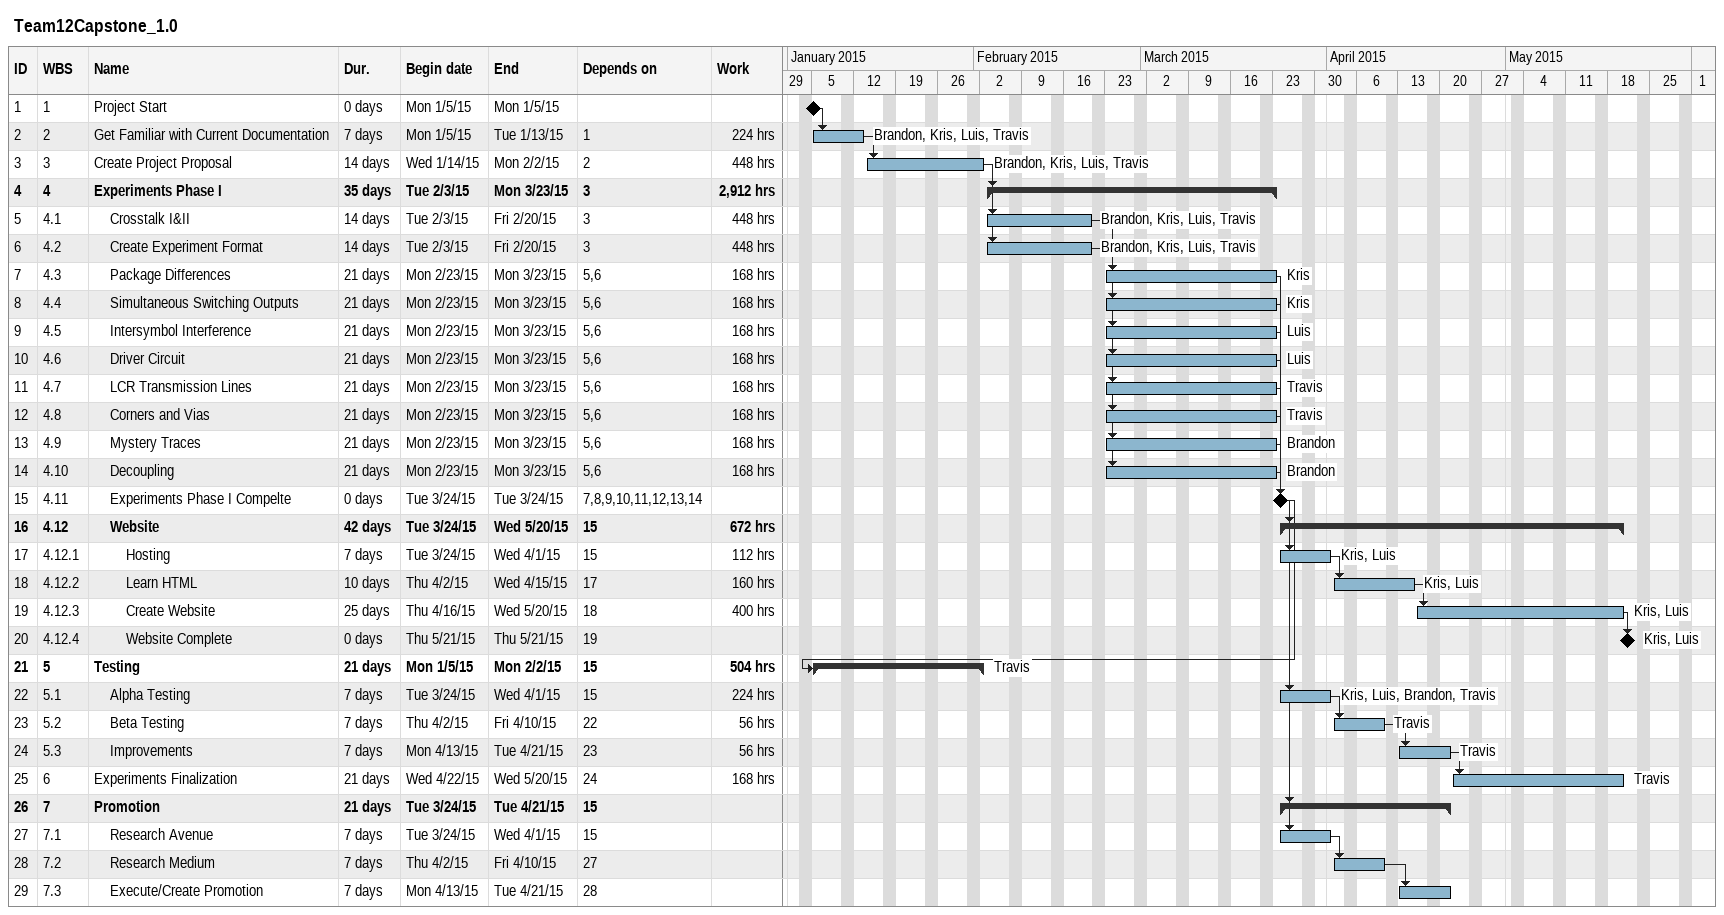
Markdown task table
Team12Capstone_1.0

| ID | WBS | Task | Duration | Start | Finish | Predecessors | Resources | Work (h) |
|---|---|---|---|---|---|---|---|---|
| 1 | 1 | Project Start | 0d | 2015-01-05 | 2015-01-05 |  |  |  |
| 2 | 2 | Get Familiar with Current Documentation | 7d | 2015-01-05 | 2015-01-13 | 1 | Brandon, Kris, Luis, Travis | 224 |
| 3 | 3 | Create Project Proposal | 14d | 2015-01-14 | 2015-02-02 | 2 | Brandon, Kris, Luis, Travis | 448 |
| 4 | 4 | **Experiments Phase I** | 35d | 2015-02-03 | 2015-03-23 | 3 |  | 2912 |
| 5 | 4.1 | Crosstalk I&II | 14d | 2015-02-03 | 2015-02-20 | 3 | Brandon, Kris, Luis, Travis | 448 |
| 6 | 4.2 | Create Experiment Format | 14d | 2015-02-03 | 2015-02-20 | 3 | Brandon, Kris, Luis, Travis | 448 |
| 7 | 4.3 | Package Differences | 21d | 2015-02-23 | 2015-03-23 | 5, 6 | Kris | 168 |
| 8 | 4.4 | Simultaneous Switching Outputs | 21d | 2015-02-23 | 2015-03-23 | 5, 6 | Kris | 168 |
| 9 | 4.5 | Intersymbol Interference | 21d | 2015-02-23 | 2015-03-23 | 5, 6 | Luis | 168 |
| 10 | 4.6 | Driver Circuit | 21d | 2015-02-23 | 2015-03-23 | 5, 6 | Luis | 168 |
| 11 | 4.7 | LCR Transmission Lines | 21d | 2015-02-23 | 2015-03-23 | 5, 6 | Travis | 168 |
| 12 | 4.8 | Corners and Vias | 21d | 2015-02-23 | 2015-03-23 | 5, 6 | Travis | 168 |
| 13 | 4.9 | Mystery Traces | 21d | 2015-02-23 | 2015-03-23 | 5, 6 | Brandon | 168 |
| 14 | 4.10 | Decoupling | 21d | 2015-02-23 | 2015-03-23 | 5, 6 | Brandon | 168 |
| 15 | 4.11 | Experiments Phase I Compelte | 0d | 2015-03-24 | 2015-03-24 | 7, 8, 9, 10, 11, 12, 13, 14 |  |  |
| 16 | 4.12 | **Website** | 42d | 2015-03-24 | 2015-05-20 | 15 |  | 672 |
| 17 | 4.12.1 | Hosting | 7d | 2015-03-24 | 2015-04-01 | 15 | Kris, Luis | 112 |
| 18 | 4.12.2 | Learn HTML | 10d | 2015-04-02 | 2015-04-15 | 17 | Kris, Luis | 160 |
| 19 | 4.12.3 | Create Website | 25d | 2015-04-16 | 2015-05-20 | 18 | Kris, Luis | 400 |
| 20 | 4.12.4 | Website Complete | 0d | 2015-05-21 | 2015-05-21 | 19 | Kris, Luis |  |
| 21 | 5 | **Testing** | 21d | 2015-01-05 | 2015-02-02 | 15 | Travis | 504 |
| 22 | 5.1 | Alpha Testing | 7d | 2015-03-24 | 2015-04-01 | 15 | Kris, Luis, Brandon, Travis | 224 |
| 23 | 5.2 | Beta Testing | 7d | 2015-04-02 | 2015-04-10 | 22 | Travis | 56 |
| 24 | 5.3 | Improvements | 7d | 2015-04-13 | 2015-04-21 | 23 | Travis | 56 |
| 25 | 6 | Experiments Finalization | 21d | 2015-04-22 | 2015-05-20 | 24 | Travis | 168 |
| 26 | 7 | **Promotion** | 21d | 2015-03-24 | 2015-04-21 | 15 |  |  |
| 27 | 7.1 | Research Avenue | 7d | 2015-03-24 | 2015-04-01 | 15 |  |  |
| 28 | 7.2 | Research Medium | 7d | 2015-04-02 | 2015-04-10 | 27 |  |  |
| 29 | 7.3 | Execute/Create Promotion | 7d | 2015-04-13 | 2015-04-21 | 28 |  |  |
